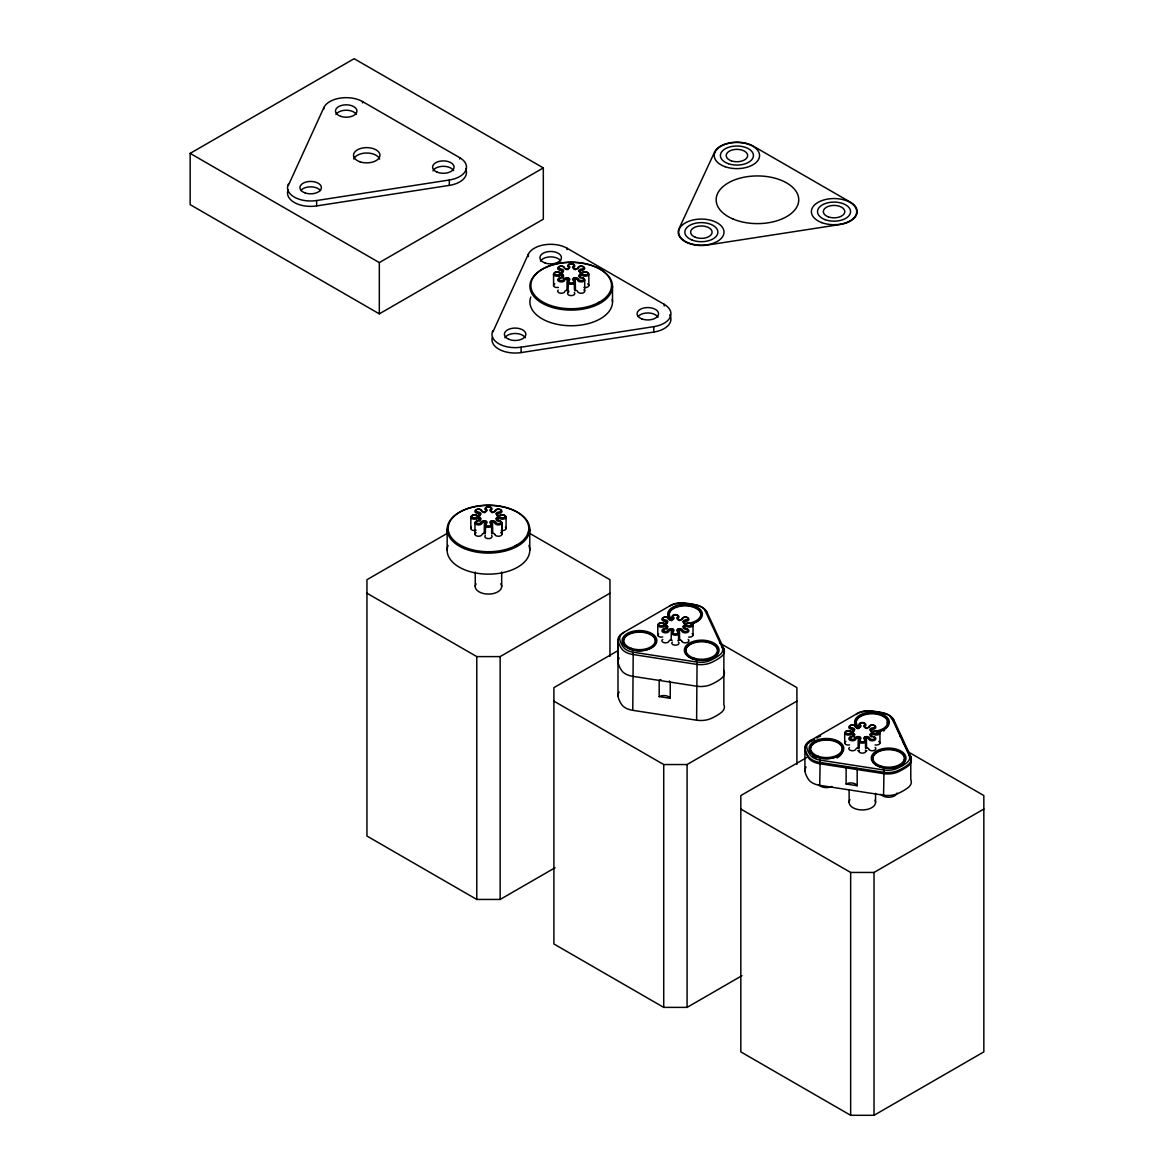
<?xml version="1.0" encoding="UTF-8"?>
<svg xmlns="http://www.w3.org/2000/svg" width="1174" height="1174" viewBox="0 0 1174 1174"><rect width="100%" height="100%" fill="white"/><g stroke="black" fill="none" stroke-linecap="round" stroke-linejoin="round"><path stroke-width="1.5" d="M501.973 522.723L501.973 534.302L501.973 522.958M584.667 290.8L584.711 279.97M486.315 523.545L486.667 523.208A2.627 1.512 0 0 0 485.816 521.109A4.593 2.642 0 0 0 484.436 520.786L484.216 533.48A1.658 0.954 0 0 0 482.235 534.17M569.287 280.337L569.434 280.19A2.627 1.512 0 0 0 568.554 278.106A4.593 2.642 0 0 0 567.174 277.783L566.954 290.477A1.658 0.954 0 0 0 564.973 291.181M672.232 633.446L672.761 629.044A4.593 2.642 0 0 0 671.381 628.706L671.146 640.05A1.658 0.954 0 0 0 669.18 640.755M860.204 739.371L860.542 739.062A2.627 1.512 0 0 0 859.691 736.964A4.593 2.642 0 0 0 858.311 736.626L858.091 747.985A1.658 0.954 0 0 0 856.11 748.674M479.74 516.076L479.74 514.652A1.658 0.954 0 0 0 478.537 513.522L478.772 512.158A2.627 1.512 0 0 1 480.694 513.977A4.593 2.642 0 0 1 480.137 514.784L479.3 515.283A1.658 0.954 0 0 1 477.04 515.606M562.478 273.072L562.478 271.664A1.658 0.954 0 0 0 561.275 270.519L561.51 269.154A2.627 1.512 0 0 1 563.447 270.974A4.593 2.642 0 0 1 562.874 271.781L562.038 272.28A1.658 0.954 0 0 1 559.778 272.603M666.685 623.834L666.685 622.587A1.658 0.954 0 0 0 665.467 621.442L665.717 620.077A2.627 1.512 0 0 1 667.639 621.912A4.593 2.642 0 0 1 667.067 622.704L666.23 623.218A1.658 0.954 0 0 1 663.97 623.526M853.615 731.754L853.615 730.507A1.658 0.954 0 0 0 852.412 729.377L852.647 728.012A2.627 1.512 0 0 1 854.569 729.832A4.593 2.642 0 0 1 854.012 730.624L853.16 731.138A1.658 0.954 0 0 1 850.915 731.446M623.996 632.331A14.836 8.57 0 0 0 619.799 639.61A56.132 32.417 0 0 0 623.335 647.109A14.836 8.57 0 0 0 633.212 652.201L632.786 710.329L696.622 720.19A16.524 9.539 0 0 0 711.106 718.488A57.834 33.386 0 0 0 720.895 712.838A16.524 9.539 0 0 0 723.859 704.473L723.859 648.62L706.748 611.771L705.148 610.671A14.836 8.57 0 0 0 696.329 604.918A56.132 32.417 0 0 0 683.371 602.952A14.836 8.57 0 0 0 670.736 605.344L622.822 632.991A16.524 9.539 0 0 0 618.155 641.092A57.834 33.386 0 0 0 621.736 648.811A16.524 9.539 0 0 0 632.786 654.476L696.622 664.337A16.524 9.539 0 0 0 711.106 662.635A57.834 33.386 0 0 0 720.895 656.985A16.524 9.539 0 0 0 723.859 648.62L722.259 647.52L705.148 610.671M722.245 647.52A14.836 8.57 0 0 1 719.589 655.048A56.132 32.417 0 0 1 710.094 660.536A14.836 8.57 0 0 1 697.062 662.077L696.622 720.19M810.941 740.251A14.836 8.57 0 0 0 806.729 747.53A56.132 32.417 0 0 0 810.265 755.043A14.836 8.57 0 0 0 820.156 760.121L819.731 785.333L883.567 795.209A16.524 9.539 0 0 0 898.051 793.492A57.834 33.386 0 0 0 907.825 787.842A16.524 9.539 0 0 0 910.789 779.492L910.789 756.555L893.678 719.691L892.093 718.591A14.836 8.57 0 0 0 883.259 712.853A56.132 32.417 0 0 0 870.301 710.886A14.836 8.57 0 0 0 857.666 713.264L809.766 740.926A16.524 9.539 0 0 0 805.085 749.012A57.834 33.386 0 0 0 808.666 756.731A16.524 9.539 0 0 0 819.731 762.396L883.567 772.272A16.524 9.539 0 0 0 898.051 770.555A57.834 33.386 0 0 0 907.825 764.92A16.524 9.539 0 0 0 910.789 756.555L909.19 755.454L892.093 718.591M909.19 755.454A14.836 8.57 0 0 1 906.519 762.968A56.132 32.417 0 0 1 897.024 768.456A14.836 8.57 0 0 1 883.993 769.997L883.567 795.209M563.96 279.045L564.019 278.898A2.627 1.512 0 0 1 567.174 277.783M481.12 522.283L481.281 521.902A2.627 1.512 0 0 1 484.436 520.786M578.474 267.496L578.415 267.643A2.627 1.512 0 0 1 575.231 268.817A4.593 2.642 0 0 1 573.837 268.494A2.627 1.512 0 0 1 572.985 266.41L573.382 266.028M668.153 629.968L668.211 629.822A2.627 1.512 0 0 1 671.381 628.706M864.519 724.886L864.108 725.268A2.627 1.512 0 0 0 864.974 727.337L865.502 727.675A3.595 2.084 0 0 0 866.588 727.924A1.658 0.954 0 0 0 868.569 727.234L869.699 726.134M854.995 738.138L855.156 737.742A2.627 1.512 0 0 1 858.311 736.641M568.568 278.106L568.04 290.741A1.658 0.954 0 0 1 568.583 292.033L568.187 292.414M485.831 521.109L485.302 533.744A3.595 2.084 0 0 0 484.216 533.48M859.691 736.964L859.177 748.249A3.595 2.084 0 0 0 858.091 747.985M578.386 267.701L577.432 268.376A1.658 0.954 0 0 1 575.451 269.081A3.595 2.084 0 0 1 574.365 268.817L573.837 268.494M869.523 726.559L869.538 726.53A2.627 1.512 0 0 1 866.368 727.675A4.593 2.642 0 0 1 864.974 727.352M288.305 185.521L323.863 107.568A23.128 13.354 0 0 1 362.561 101.58L459.694 157.654L459.694 159.004M492.772 332.169L528.329 254.215A23.128 13.354 0 0 1 567.027 248.228L664.176 304.315L664.176 305.988M562.478 277.974L563.447 275.626A4.593 2.642 0 0 0 562.874 274.819L562.038 277.358M479.74 520.977L480.709 518.629A4.593 2.642 0 0 0 480.137 517.822L479.3 520.361M853.615 736.67L854.584 734.484A4.593 2.642 0 0 0 854.012 733.677L853.16 736.656M568.04 269.521L568.04 268.817A1.658 0.954 0 0 0 568.583 267.511L569.434 266.41A2.627 1.512 0 0 1 568.554 268.494L568.04 268.817A3.595 2.084 0 0 1 566.954 269.081A1.658 0.954 0 0 1 564.973 268.376M485.302 512.524L485.302 511.82A1.658 0.954 0 0 0 485.845 510.514L486.696 509.413A2.627 1.512 0 0 1 485.816 511.482L485.302 511.82A3.595 2.084 0 0 1 484.216 512.069A1.658 0.954 0 0 1 482.235 511.38M672.232 620.371L672.232 619.74A1.658 0.954 0 0 0 672.775 618.449L673.627 617.333A2.627 1.512 0 0 1 672.761 619.417M859.177 728.291L859.177 727.675A1.658 0.954 0 0 0 859.72 726.368L860.219 724.945M568.568 268.494A4.593 2.642 0 0 1 567.174 268.817L566.954 269.785M485.831 511.497A4.593 2.642 0 0 1 484.436 511.82L484.216 512.789M669.18 619.3A1.658 0.954 0 0 0 671.146 620.004A3.595 2.084 0 0 0 672.232 619.74L672.761 619.417A4.593 2.642 0 0 1 671.381 619.755L671.146 620.62M860.571 725.268L860.542 725.239A2.627 1.512 0 0 1 859.691 727.337A4.593 2.642 0 0 1 858.311 727.675L858.091 728.555M666.685 628.736L667.639 626.549A4.593 2.642 0 0 0 667.067 625.757L666.23 628.736M677.545 616.981L677.325 617.201A2.627 1.512 0 0 0 678.044 619.417L678.557 619.74A3.595 2.084 0 0 0 679.643 620.004A1.658 0.954 0 0 0 681.624 619.3L682.593 618.639A2.627 1.512 0 0 1 679.423 619.74A4.593 2.642 0 0 1 678.044 619.417M563.447 270.974L562.478 271.664A3.595 2.084 0 0 1 562.038 272.28L562.038 272.999M480.709 513.977L479.74 514.652A3.595 2.084 0 0 1 479.3 515.283L479.3 515.988M667.639 621.912L666.685 622.587A3.595 2.084 0 0 1 666.23 623.218L666.23 623.834M854.584 729.832L853.615 730.507A3.595 2.084 0 0 1 853.16 731.138L853.16 731.769M561.51 277.446L560.688 277.563A3.038 1.761 0 0 0 560.174 277.651L559.763 277.945A3.595 2.084 0 0 0 558.736 281.305A3.595 2.084 0 0 0 564.547 280.718M478.258 520.522L477.95 520.566A3.038 1.761 0 0 0 477.436 520.654L477.026 520.948A3.595 2.084 0 0 0 475.998 524.308A3.595 2.084 0 0 0 481.81 523.721M665.203 628.442L664.895 628.486A3.038 1.761 0 0 0 664.381 628.589L663.956 628.882A3.595 2.084 0 0 0 662.943 632.228A3.595 2.084 0 0 0 668.754 631.641M852.133 736.377L851.825 736.421A3.038 1.761 0 0 0 851.311 736.509L850.901 736.802A3.595 2.084 0 0 0 849.873 740.163A3.595 2.084 0 0 0 855.685 739.576M582.671 272.588L583.772 272.045L582.671 272.588A1.658 0.954 0 0 1 580.382 272.28L579.53 271.781A4.593 2.642 0 0 1 578.958 270.974A2.627 1.512 0 0 1 580.895 269.154L581.717 269.037A2.656 1.541 0 0 0 583.184 266.586A2.656 1.541 0 0 0 578.709 266.924M495.956 509.927A2.656 1.541 0 0 1 500.447 509.575A2.656 1.541 0 0 1 498.979 512.055L498.158 512.158A2.627 1.512 0 0 0 496.22 513.977A4.593 2.642 0 0 0 496.793 514.784L497.629 515.283A1.658 0.954 0 0 0 499.889 515.606L501.034 515.048M685.367 620.033L685.088 620.077A2.627 1.512 0 0 0 683.165 621.912A4.593 2.642 0 0 0 683.723 622.704L684.574 623.218A1.658 0.954 0 0 0 686.819 623.526L687.098 623.423M869.831 725.781A2.656 1.541 0 0 1 874.322 725.429A2.656 1.541 0 0 1 872.854 727.909L872.018 728.012A2.627 1.512 0 0 0 870.095 729.832A4.593 2.642 0 0 0 870.668 730.624L871.504 731.138A1.658 0.954 0 0 0 873.764 731.446L874.16 731.314M859.691 727.352L859.177 727.675A3.595 2.084 0 0 1 858.091 727.924A1.658 0.954 0 0 1 856.11 727.234M190.159 153.383L354.137 58.7L543.313 167.911L543.313 219.186L379.319 313.854L190.159 204.643L190.159 153.383L379.319 262.594L543.313 167.911M448.541 532.614L366.948 579.707L366.948 836.035L476.776 899.445L500.153 899.445L555.067 867.747M366.948 593.208L476.776 656.604L500.153 656.604L609.966 593.208M618.214 650.499L553.893 687.641L553.893 943.969L663.721 1007.38L687.083 1007.38L741.997 975.667M553.893 701.127L663.721 764.538L687.083 764.538L796.911 701.127M810.97 741.572L812.173 740.882M813.377 740.178L814.595 739.488M817.001 738.094L818.219 737.389M819.423 736.7L820.626 735.995M806.729 757.524L740.823 795.561L740.823 1051.889L850.651 1115.3L874.014 1115.3L983.841 1051.889L983.841 795.561L908.544 752.079M740.823 809.047L850.651 872.458L874.014 872.458L983.841 809.047M597.874 302.907L599.709 301.894M515.122 545.91L516.971 544.897M558.853 274.467L558.516 274.599A2.656 1.541 0 0 1 555.111 274.29A2.656 1.541 0 0 1 555.141 272.295A2.656 1.541 0 0 1 558.56 272.016L559.264 272.28A2.627 1.512 0 0 0 562.874 271.781M849.991 733.324L850.402 733.178A2.627 1.512 0 0 1 853.997 733.677M874.586 731.02L875.056 730.859A2.656 1.541 0 0 1 878.431 731.153A2.656 1.541 0 0 1 878.401 733.148A2.656 1.541 0 0 1 874.982 733.442L874.351 733.207A2.627 1.512 0 0 0 870.668 733.677A4.593 2.642 0 0 0 870.095 734.484L871.064 735.423A1.658 0.954 0 0 0 872.267 736.553L873.001 736.656M559.176 275.846L559.778 275.626A1.658 0.954 0 0 1 562.038 275.934A3.595 2.084 0 0 1 562.478 276.565M500.667 515.181L500.535 515.371A3.595 2.084 0 0 1 506.082 516.927A3.595 2.084 0 0 1 501.254 519.069A3.683 2.128 0 0 1 500.711 518.923M558.765 274.511L559.264 274.32A2.627 1.512 0 0 1 562.874 274.833M476.717 518.732L477.04 518.629A1.658 0.954 0 0 1 479.3 518.937A3.595 2.084 0 0 1 479.74 519.568M663.662 626.667L663.97 626.549A1.658 0.954 0 0 1 666.23 626.857A3.595 2.084 0 0 1 666.685 627.488M687.392 623.321L687.465 623.291A3.595 2.084 0 0 1 693.012 624.847A3.595 2.084 0 0 1 688.199 626.989A3.683 2.128 0 0 1 687.656 626.843M870.668 730.624A2.627 1.512 0 0 0 874.263 731.138L874.41 731.226M850.314 734.689L850.915 734.484A1.658 0.954 0 0 1 853.16 734.792A3.595 2.084 0 0 1 853.615 735.423M475.896 517.558L476.527 517.323A2.627 1.512 0 0 1 480.122 517.822M583.184 272.265L583.229 272.251A2.627 1.512 0 0 1 579.545 271.781M500.447 515.269L500.491 515.254A2.627 1.512 0 0 1 496.793 514.77M667.067 625.757A2.627 1.512 0 0 0 663.471 625.258L662.708 625.522A2.656 1.541 0 0 1 659.304 625.228A2.656 1.541 0 0 1 659.348 623.233A2.656 1.541 0 0 1 662.752 622.939L663.017 623.042M687.377 623.189L687.421 623.174A2.627 1.512 0 0 1 683.738 622.704M583.904 272.001L583.933 272.001A2.656 1.541 0 0 1 587.308 272.309A2.656 1.541 0 0 1 587.264 274.305A2.656 1.541 0 0 1 583.845 274.584L583.14 274.32A2.627 1.512 0 0 0 579.545 274.833A4.593 2.642 0 0 0 578.958 275.626L579.927 276.565A1.658 0.954 0 0 0 581.13 277.71L581.365 277.739M475.749 517.602L475.763 517.602A2.656 1.541 0 0 1 472.359 517.294A2.656 1.541 0 0 1 472.403 515.298A2.656 1.541 0 0 1 475.822 515.019L476.086 515.122M501.151 515.004L501.181 515.004A2.656 1.541 0 0 1 504.556 515.313A2.656 1.541 0 0 1 504.526 517.294A2.656 1.541 0 0 1 501.107 517.587L500.476 517.352A2.627 1.512 0 0 0 496.793 517.822A4.593 2.642 0 0 0 496.22 518.629L497.189 519.568A1.658 0.954 0 0 0 498.392 520.698L498.392 520.698M688.096 622.939L688.125 622.924A2.656 1.541 0 0 1 691.501 623.233A2.656 1.541 0 0 1 691.457 625.228A2.656 1.541 0 0 1 688.037 625.522L687.421 625.272A2.627 1.512 0 0 0 683.738 625.757A4.593 2.642 0 0 0 683.151 626.549L684.119 627.488A1.658 0.954 0 0 0 685.322 628.633L686.071 628.736M288.305 184.171A23.128 13.354 0 0 0 316.642 200.534L449.319 180.004A23.128 13.354 0 0 0 459.694 157.654M288.305 189.572A23.128 13.354 0 0 0 316.642 205.92L449.319 185.389A23.128 13.354 0 0 0 465.682 169.041M492.772 330.819A23.128 13.354 0 0 0 521.109 347.181L653.801 326.651A23.128 13.354 0 0 0 664.176 304.315M492.449 337.041A23.128 13.354 0 0 0 521.109 352.582L653.801 332.051A23.128 13.354 0 0 0 669.708 314.837M560.453 277.812L561.187 277.724A1.849 1.071 0 0 0 562.669 276.55M851.766 736.641L851.576 736.67A4.006 2.304 0 0 0 850.901 736.802L850.901 738.05M477.026 521.667L477.026 520.948A4.006 2.304 0 0 1 477.715 520.816L478.449 520.713A1.849 1.071 0 0 0 479.931 519.554M664.836 628.721L664.645 628.75A4.006 2.304 0 0 0 663.956 628.882L663.956 630.13M665.335 628.648L665.379 628.648A1.849 1.071 0 0 0 666.861 627.474M685.748 619.989L685.909 619.975A2.656 1.541 0 0 0 687.377 617.509A2.656 1.541 0 0 0 682.901 617.847M665.291 628.442L665.717 628.384A2.627 1.512 0 0 0 667.639 626.549M478.361 520.508L478.772 520.449A2.627 1.512 0 0 0 480.694 518.629M498.524 520.508L499.053 520.581A2.656 1.541 0 0 1 500.462 523.017A2.656 1.541 0 0 1 496 522.665M685.455 628.428L685.998 628.501A2.656 1.541 0 0 1 687.392 630.937A2.656 1.541 0 0 1 682.93 630.599M498.363 520.478L499.126 520.801M685.88 628.706L685.322 628.633M477.847 513.42L478.537 513.522M664.822 621.354L665.467 621.442M560.614 269.022L560.644 269.037A2.656 1.541 0 0 1 559.206 266.586A2.656 1.541 0 0 1 563.667 266.938M581.761 277.563L581.79 277.578A2.656 1.541 0 0 1 583.199 280.014A2.656 1.541 0 0 1 578.738 279.661M477.877 512.025L477.906 512.04A2.656 1.541 0 0 1 476.468 509.589A2.656 1.541 0 0 1 480.929 509.942M664.807 619.96L664.836 619.96A2.656 1.541 0 0 1 663.398 617.509A2.656 1.541 0 0 1 667.874 617.862M633.212 652.201L697.062 662.077M661.006 679.658A6.604 3.816 0 0 0 659.186 680.406L659.186 696.593L670.237 698.31L670.237 682.123A6.604 3.816 0 0 0 669.297 680.949M851.752 727.88L851.781 727.895A2.656 1.541 0 0 1 850.343 725.444A2.656 1.541 0 0 1 854.804 725.781M820.156 760.121L883.993 769.997M847.936 767.077A6.604 3.816 0 0 0 846.116 767.825L846.116 784.012L857.181 785.729L857.181 769.542A6.604 3.816 0 0 0 856.242 768.368M662.972 623.027L663.471 623.203A2.627 1.512 0 0 0 667.067 622.704M849.961 730.976L849.756 730.903A2.656 1.541 0 0 0 846.278 731.153A2.656 1.541 0 0 0 846.234 733.148A2.656 1.541 0 0 0 849.638 733.486M476.16 515.151L476.527 515.283A2.627 1.512 0 0 0 480.122 514.77M559.029 272.192L558.941 272.163A3.683 2.128 0 0 0 558.413 272.148A3.625 2.099 0 0 0 553.512 274.29A3.625 2.099 0 0 0 558.956 275.919M849.991 730.991L850.402 731.138A2.627 1.512 0 0 0 853.997 730.624M528.388 532.614L609.966 579.707L609.966 656.398M720.029 643.249L796.911 687.641L796.911 764.318M578.415 278.942L578.386 278.898A2.627 1.512 0 0 0 575.231 277.783A4.593 2.642 0 0 0 573.837 278.106A2.627 1.512 0 0 0 572.985 280.19L574.218 281.07M869.552 737.8L869.523 737.742A2.627 1.512 0 0 0 866.368 736.641A4.593 2.642 0 0 0 864.974 736.964A2.627 1.512 0 0 0 864.108 739.048L865.355 739.928M677.574 631.495L678.293 631.891M491.48 524.074L490.629 523.56M491.099 511.497L491.627 511.82A3.595 2.084 0 0 0 492.713 512.069A1.658 0.954 0 0 0 494.694 511.38L495.648 510.705A2.627 1.512 0 0 1 492.493 511.82A4.593 2.642 0 0 1 491.099 511.497A2.627 1.512 0 0 1 490.233 509.413M578.958 270.974L579.927 271.664A3.595 2.084 0 0 0 580.382 272.28L580.382 272.999M870.095 729.832L871.064 730.507A3.595 2.084 0 0 0 871.504 731.138L871.504 731.769M683.151 621.912L684.119 622.587A3.595 2.084 0 0 0 684.574 623.218L684.574 623.834M496.22 513.977L497.189 514.652A3.595 2.084 0 0 0 497.629 515.283L497.629 515.988M491.114 523.736L491.128 523.751A1.658 0.954 0 0 1 491.627 522.401L491.099 521.109A4.593 2.642 0 0 1 492.493 520.786A2.627 1.512 0 0 1 495.648 521.902L495.677 521.946M573.822 280.703L573.851 280.733A1.658 0.954 0 0 1 574.365 279.412L573.837 278.106M864.959 739.561L864.974 739.576A1.644 0.954 0 0 1 865.502 738.255L864.974 736.964M678.014 631.627L678.044 631.656A1.644 0.954 0 0 1 678.572 630.335L678.044 629.044A4.593 2.642 0 0 1 679.423 628.706A2.627 1.512 0 0 1 682.578 629.822L682.608 629.88M564.019 278.898L564.973 279.838A1.658 0.954 0 0 1 566.954 279.148A3.595 2.084 0 0 1 568.04 279.412A1.658 0.954 0 0 1 568.583 280.703M855.156 737.742L856.11 738.695A1.658 0.954 0 0 1 858.091 738.006A3.595 2.084 0 0 1 859.177 738.255A1.658 0.954 0 0 1 859.72 739.561M668.211 629.822L669.18 630.776A1.658 0.954 0 0 1 671.146 630.071A3.595 2.084 0 0 1 672.232 630.335A1.658 0.954 0 0 1 672.775 631.627M481.281 521.902L482.235 522.841A1.658 0.954 0 0 1 484.216 522.151A3.595 2.084 0 0 1 485.302 522.401A1.658 0.954 0 0 1 485.845 523.707M575.231 268.817L575.451 269.785M866.353 727.675L866.588 728.555M679.423 619.755L679.643 620.62M492.493 511.82L492.713 512.789M579.53 274.819L580.382 277.358M870.668 733.677L871.504 736.656M683.723 625.757L684.574 628.736M496.793 517.822L497.629 520.361M855.142 726.53L855.156 726.559A2.627 1.512 0 0 0 858.311 727.675M564.004 267.687L564.019 267.701A2.627 1.512 0 0 0 567.174 268.817M668.197 618.61L668.211 618.639A2.627 1.512 0 0 0 671.381 619.74M481.267 510.675L481.281 510.705A2.627 1.512 0 0 0 484.436 511.82M681.727 640.989L681.654 640.813A1.658 0.954 0 0 0 679.643 640.05A3.595 2.084 0 0 0 678.557 640.314A1.658 0.954 0 0 0 677.941 640.725M494.782 534.405L494.709 534.229A1.658 0.954 0 0 0 492.713 533.48A3.595 2.084 0 0 0 491.627 533.744L491.627 522.401A3.595 2.084 0 0 1 492.713 522.151A1.658 0.954 0 0 1 494.694 522.841M868.657 748.909L868.569 748.674A1.658 0.954 0 0 0 866.588 747.985A3.595 2.084 0 0 0 865.502 748.249L865.502 738.255A3.595 2.084 0 0 1 866.588 738.006A1.658 0.954 0 0 1 868.569 738.695M850.402 733.178L850.915 734.484M559.264 274.32L559.778 275.626M663.471 625.243L663.97 626.549M476.527 517.323L477.04 518.629M577.52 291.401L577.447 291.211A1.658 0.954 0 0 0 575.451 290.477A3.595 2.084 0 0 0 574.688 290.638M866.353 736.626L866.588 747.985M679.423 628.706L679.643 640.05M575.231 277.783L575.451 290.477M492.493 520.786L492.713 533.48M617.994 639.463L618.052 660.771M903.716 743.67L903.716 742.672A6.604 3.816 0 0 1 902.879 742.496M900.751 737.287L900.751 736.289A6.604 3.816 0 0 0 900.164 736.67M893.678 722.392L893.678 719.691A16.524 9.539 0 0 0 883.875 713.308A57.834 33.386 0 0 0 870.521 711.239A16.524 9.539 0 0 0 856.492 713.939L856.492 714.364M879.957 732.958L879.957 742.951M875.555 793.316L875.555 802.312M874.014 872.458L874.014 1115.3M871.064 731.754L871.064 730.507A1.658 0.954 0 0 1 872.267 729.377M871.064 736.67L871.064 735.423A3.595 2.084 0 0 1 871.504 734.792A1.658 0.954 0 0 1 873.764 734.484M865.502 728.291L865.502 727.675A1.658 0.954 0 0 1 864.959 726.368M850.651 872.458L850.651 1115.3M849.125 789.72L849.125 802.312M844.708 732.958L844.708 742.951M804.924 749.291L804.924 770.878M693.027 625.038L693.027 635.017M687.083 764.538L687.083 1007.38M684.119 623.834L684.119 622.587A1.658 0.954 0 0 1 685.322 621.442M684.119 628.736L684.119 627.488A3.595 2.084 0 0 1 684.574 626.857A1.658 0.954 0 0 1 686.819 626.549M678.557 620.371L678.557 619.74A1.658 0.954 0 0 1 678.014 618.449M678.557 640.314L678.557 630.335A3.595 2.084 0 0 1 679.643 630.071A1.658 0.954 0 0 1 681.624 630.776M663.721 764.538L663.721 1007.38M657.778 625.038L657.778 635.017M653.801 326.651L653.801 332.051M617.994 640.021L617.994 695.874M612.505 286.251A41.31 23.847 0 0 1 550.547 306.898A41.31 23.847 0 0 1 550.547 265.603A41.31 23.847 0 0 1 612.505 286.251L612.505 301.909M588.834 274.114L588.834 285.443M579.927 273.072L579.927 271.664A1.658 0.954 0 0 1 581.13 270.519M579.927 277.974L579.927 276.565A3.595 2.084 0 0 1 580.382 275.934A1.658 0.954 0 0 1 582.627 275.626M574.365 269.521L574.365 268.817A1.658 0.954 0 0 1 573.822 267.511M574.365 289.318L574.365 279.412A3.595 2.084 0 0 1 575.451 279.148A1.658 0.954 0 0 1 577.432 279.838M567.027 248.228L567.027 249.578M559.763 278.664L559.763 277.945A4.006 2.304 0 0 1 560.453 277.812M553.57 274.114L553.57 285.443M529.768 529.254L529.768 550.298M528.329 254.215L528.329 256.578M521.109 347.181L521.109 352.582M506.097 517.118L506.097 528.447M501.68 572.061L501.68 586.457M500.153 656.604L500.153 899.445M497.189 516.076L497.189 514.652A1.658 0.954 0 0 1 498.392 513.522M497.189 520.977L497.189 519.568A3.595 2.084 0 0 1 497.629 518.937A1.658 0.954 0 0 1 499.889 518.629M491.627 512.524L491.627 511.82A1.658 0.954 0 0 1 491.084 510.514M476.776 656.604L476.776 899.445M475.25 572.061L475.25 586.457M474.956 522.723L474.956 534.302M470.833 517.118L470.833 528.447M449.319 180.004L449.319 185.389M447.162 529.254L447.162 550.298M379.319 262.594L379.319 313.854M362.561 101.58L362.561 102.93M323.863 107.568L323.863 108.918M316.642 200.534L316.642 205.92M500.843 583.786A13.222 7.631 0 0 1 488.457 594.088A13.222 7.631 0 0 1 476.072 583.786M669.562 606.019A16.524 9.539 0 0 1 683.576 603.319A57.834 33.386 0 0 1 696.945 605.388A16.524 9.539 0 0 1 706.748 611.771M619.168 658.056A16.524 9.539 0 0 0 618.155 662.943A57.834 33.386 0 0 0 621.736 670.662A16.524 9.539 0 0 0 632.786 676.327L696.622 686.203A16.524 9.539 0 0 0 711.106 684.486A57.834 33.386 0 0 0 720.895 678.836A16.524 9.539 0 0 0 723.859 670.486M662.752 636.939A3.625 2.084 0 0 1 658.394 636.249A3.625 2.084 0 0 1 658.614 633.637M692.132 633.652A3.595 2.084 0 0 1 692.513 636.088A3.595 2.084 0 0 1 688.595 637.042M688.169 639.478A3.595 2.084 0 0 1 687.186 642.53A3.595 2.084 0 0 1 682.05 641.62A3.669 2.113 0 0 1 681.845 641.298M678.513 642.075A3.595 2.084 0 0 1 675.725 645.186A3.595 2.084 0 0 1 672.012 642.413A3.669 2.113 0 0 1 672.276 642.09M671.146 640.05A3.595 2.084 0 0 1 672.115 640.27M668.754 641.62A3.595 2.084 0 0 1 663.515 642.486A3.595 2.084 0 0 1 662.767 639.39M671.381 620.474A17.346 10.023 0 0 1 675.989 605.74A17.346 10.023 0 0 1 700.805 610.128A17.346 10.023 0 0 1 690.312 623.834M663.149 626.843A3.625 2.099 0 0 1 657.719 625.214A3.625 2.099 0 0 1 662.562 623.071A3.683 2.128 0 0 1 663.149 623.233M664.528 621.31A3.625 2.099 0 0 1 662.664 617.95A3.625 2.099 0 0 1 668.74 618.404M672.012 617.656A3.595 2.084 0 0 1 675.402 614.868A3.595 2.084 0 0 1 678.792 617.656M682.05 618.434A3.595 2.084 0 0 1 687.861 617.847A3.595 2.084 0 0 1 686.834 621.193A3.683 2.128 0 0 1 686.276 621.31M686.232 628.75A3.595 2.084 0 0 1 688.081 632.096A3.595 2.084 0 0 1 682.05 631.641M678.792 632.419A3.595 2.084 0 0 1 675.402 635.222A3.595 2.084 0 0 1 672.012 632.419M667.845 630.585A2.627 1.512 0 0 1 663.603 631.025A2.627 1.512 0 0 1 664.367 628.574M672.893 616.658A2.656 1.541 0 0 1 675.373 614.574A2.656 1.541 0 0 1 677.868 616.644M685.088 628.369A2.627 1.512 0 0 1 683.165 626.549M677.178 631.113A2.627 1.512 0 0 1 678.044 629.044M672.761 629.044A2.627 1.512 0 0 1 673.627 631.113M677.912 631.803A2.656 1.541 0 0 1 675.432 633.887A2.656 1.541 0 0 1 672.922 631.803M632.786 710.329A16.524 9.539 0 0 1 621.736 704.664A57.834 33.386 0 0 1 618.155 696.945A16.524 9.539 0 0 1 619.168 692.058M659.186 696.593A6.604 3.816 0 0 1 670.237 698.31M671.587 620.459A16.216 9.363 0 0 1 676.914 607.105A16.216 9.363 0 0 1 699.616 611.111A16.216 9.363 0 0 1 691.046 623.908M672.247 619.623A15.761 9.098 0 0 1 677.149 606.415A15.761 9.098 0 0 1 699.396 610.568A15.761 9.098 0 0 1 689.974 622.924M890.714 717.622A16.524 9.539 0 0 1 893.678 721.041L910.789 757.905A16.524 9.539 0 0 1 907.825 766.255A57.834 33.386 0 0 1 898.051 771.905A16.524 9.539 0 0 1 883.567 773.622L819.731 763.746A16.524 9.539 0 0 1 808.666 758.081A57.834 33.386 0 0 1 805.085 750.362A16.524 9.539 0 0 1 809.766 742.276M873.97 712.941A57.834 33.386 0 0 1 876.523 713.278M853.806 735.408A1.849 1.071 0 0 1 852.324 736.568L852.647 736.303A2.627 1.512 0 0 0 854.569 734.484M849.55 744.903A3.595 2.084 0 0 1 845.221 744.008A3.595 2.084 0 0 1 845.911 741.396M878.754 741.396A3.595 2.084 0 0 1 879.458 744.008A3.595 2.084 0 0 1 875.129 744.903M875.114 747.412A3.595 2.084 0 0 1 874.116 750.45A3.595 2.084 0 0 1 868.995 749.555A3.669 2.113 0 0 1 868.789 749.232M865.458 749.995A3.595 2.084 0 0 1 862.655 753.121A3.595 2.084 0 0 1 858.957 750.333A3.669 2.113 0 0 1 859.207 750.025M855.685 749.555A3.595 2.084 0 0 1 850.651 750.48A3.595 2.084 0 0 1 849.433 747.515M839.249 754.515A14.044 8.115 0 0 1 837.796 755.953M815.152 756.041A14.044 8.115 0 0 1 813.244 754.001M858.326 728.408A17.346 10.023 0 0 1 863.286 713.543A17.346 10.023 0 0 1 888.072 718.488A17.346 10.023 0 0 1 876.053 731.945M884.007 729.083A14.044 8.115 0 0 1 882.334 730.375M850.079 734.777A3.625 2.099 0 0 1 844.649 733.148A3.625 2.099 0 0 1 849.506 730.991A3.683 2.128 0 0 1 850.079 731.153M851.458 729.245A3.625 2.099 0 0 1 849.609 725.87A3.625 2.099 0 0 1 855.67 726.324M858.957 725.576A3.595 2.084 0 0 1 862.332 722.788A3.595 2.084 0 0 1 865.722 725.576M868.995 726.354A3.595 2.084 0 0 1 874.806 725.767A3.595 2.084 0 0 1 873.779 729.127A3.683 2.128 0 0 1 873.207 729.245M874.557 731.167A3.595 2.084 0 0 1 879.957 732.781A3.595 2.084 0 0 1 875.129 734.924A3.683 2.128 0 0 1 874.586 734.777M873.177 736.685A3.595 2.084 0 0 1 875.012 740.031A3.595 2.084 0 0 1 868.995 739.576M865.722 740.354A3.595 2.084 0 0 1 862.332 743.142A3.595 2.084 0 0 1 858.957 740.354M854.789 738.519A2.627 1.512 0 0 1 850.548 738.945A2.627 1.512 0 0 1 851.311 736.509M859.823 724.593A2.656 1.541 0 0 1 862.303 722.509A2.656 1.541 0 0 1 864.812 724.578M872.033 736.303A2.627 1.512 0 0 1 870.095 734.484M872.942 736.392A2.656 1.541 0 0 1 874.337 738.872A2.656 1.541 0 0 1 869.875 738.519M864.842 739.723A2.656 1.541 0 0 1 862.362 741.807A2.656 1.541 0 0 1 859.867 739.737M875.026 800.154A13.222 7.631 0 0 1 861.863 809.943A13.222 7.631 0 0 1 849.947 799.641M819.731 785.333A16.524 9.539 0 0 1 808.666 779.668A57.834 33.386 0 0 1 805.085 771.949A16.524 9.539 0 0 1 806.098 767.062M846.116 784.012A6.604 3.816 0 0 1 857.181 785.729M842.081 750.494A15.702 9.069 0 0 1 837.003 757.905M815.959 757.949A15.702 9.069 0 0 1 812.966 755.865M810.955 752.754A15.702 9.069 0 0 1 810.735 751.052M886.869 722.083A15.702 9.069 0 0 1 887.427 726.457M884.565 730.316A15.702 9.069 0 0 1 883.567 731.02M857.622 728.614A15.702 9.069 0 0 1 856.492 723.36M904.244 759.886A15.702 9.069 0 0 1 901.559 765.962M873.265 762.674A15.702 9.069 0 0 1 873.016 759.886M831.852 786.477A8.526 4.931 0 0 1 818.85 784.936M897.068 793.008A8.526 4.931 0 0 1 889.833 797.19A8.526 4.931 0 0 1 880.867 794.358M858.532 728.379A16.216 9.363 0 0 1 864.181 714.922A16.216 9.363 0 0 1 886.869 719.457A16.216 9.363 0 0 1 876.905 732.062M858.737 727.161A15.761 9.098 0 0 1 864.783 714.115A15.761 9.098 0 0 1 886.649 718.928A15.761 9.098 0 0 1 876.142 730.991M857.739 750.641A3.595 2.084 0 0 1 859.207 750.949M865.473 750.949A3.595 2.084 0 0 1 866.926 750.641M528.902 545.411A41.31 23.847 0 0 1 488.457 574.145A41.31 23.847 0 0 1 448.028 545.411M481.81 535.051A3.595 2.084 0 0 1 476.409 535.843A3.595 2.084 0 0 1 476.13 532.629M485.332 535.52A3.669 2.113 0 0 0 485.082 535.828A3.595 2.084 0 0 0 488.78 538.617A3.595 2.084 0 0 0 491.583 535.491M494.914 534.728A3.669 2.113 0 0 0 495.12 535.051A3.595 2.084 0 0 0 500.608 535.799A3.595 2.084 0 0 0 500.623 532.541M505.451 527.273A3.595 2.084 0 0 1 505.334 529.723A3.595 2.084 0 0 1 501.254 530.399M476.086 530.296A3.625 2.084 0 0 1 471.684 529.826A3.625 2.084 0 0 1 471.405 527.258M491.847 524.499A3.595 2.084 0 0 1 488.457 527.287A3.595 2.084 0 0 1 485.082 524.499M499.302 520.83A3.595 2.084 0 0 1 501.151 524.176A3.595 2.084 0 0 1 495.12 523.721M495.12 510.499A3.595 2.084 0 0 1 500.931 509.912A3.595 2.084 0 0 1 499.904 513.273A3.683 2.128 0 0 1 499.346 513.39M485.082 509.721A3.595 2.084 0 0 1 488.457 506.933A3.595 2.084 0 0 1 491.847 509.721M477.583 513.39A3.625 2.099 0 0 1 475.734 510.015A3.625 2.099 0 0 1 481.795 510.485M476.218 518.923A3.625 2.099 0 0 1 470.774 517.294A3.625 2.099 0 0 1 475.631 515.137A3.683 2.128 0 0 1 476.218 515.298M480.914 522.665A2.627 1.512 0 0 1 476.673 523.09A2.627 1.512 0 0 1 477.436 520.654M490.233 523.193A2.627 1.512 0 0 1 491.114 521.109M498.158 520.449A2.627 1.512 0 0 1 496.22 518.629M490.967 523.868A2.656 1.541 0 0 1 488.487 525.952A2.656 1.541 0 0 1 485.992 523.883M485.963 508.738A2.656 1.541 0 0 1 488.428 506.654A2.656 1.541 0 0 1 490.937 508.724M432.957 170.89A10.742 6.208 0 0 1 443.038 166.297A10.742 6.208 0 0 1 453.546 170.568M335.999 114.48A10.742 6.208 0 0 1 346.022 110.209A10.742 6.208 0 0 1 356.28 114.274M300.793 190.555A10.742 6.208 0 0 1 310.655 186.827A10.742 6.208 0 0 1 320.502 190.555M353.785 159.077A13.222 7.631 0 0 1 366.728 153.016A13.222 7.631 0 0 1 379.672 159.077M564.547 292.047A3.595 2.084 0 0 1 559.616 293.016A3.595 2.084 0 0 1 558.178 290.11M566.954 290.477A3.595 2.084 0 0 1 568.04 290.741M568.069 292.517A3.669 2.113 0 0 0 567.82 292.825A3.595 2.084 0 0 0 571.518 295.613A3.595 2.084 0 0 0 574.321 292.502M577.652 291.724A3.669 2.113 0 0 0 577.857 292.047A3.595 2.084 0 0 0 582.994 292.942A3.595 2.084 0 0 0 583.977 289.905M587.631 283.888A3.595 2.084 0 0 1 588.321 286.515A3.595 2.084 0 0 1 583.992 287.395M558.413 287.395A3.595 2.084 0 0 1 554.084 286.515A3.595 2.084 0 0 1 554.788 283.888M574.585 281.496A3.595 2.084 0 0 1 571.21 284.284A3.595 2.084 0 0 1 567.82 281.496M582.084 277.827A3.625 2.099 0 0 1 582.642 277.945A3.595 2.084 0 0 1 583.669 281.305A3.595 2.084 0 0 1 577.857 280.718M583.419 272.309A3.595 2.084 0 0 1 588.82 273.924A3.595 2.084 0 0 1 583.992 276.066A3.683 2.128 0 0 1 583.463 275.919M577.857 267.511A3.595 2.084 0 0 1 583.669 266.909A3.595 2.084 0 0 1 582.642 270.269A3.683 2.128 0 0 1 582.084 270.387M567.82 266.718A3.595 2.084 0 0 1 571.21 263.93A3.595 2.084 0 0 1 574.585 266.718M560.321 270.387A3.625 2.099 0 0 1 558.472 267.012A3.625 2.099 0 0 1 564.547 267.481M563.652 279.661A2.627 1.512 0 0 1 559.411 280.102A2.627 1.512 0 0 1 560.174 277.651M580.895 277.446A2.627 1.512 0 0 1 578.973 275.626M563.447 275.626A2.627 1.512 0 0 1 561.51 277.446M573.719 280.865A2.656 1.541 0 0 1 571.239 282.949A2.656 1.541 0 0 1 568.73 280.88M568.7 265.735A2.656 1.541 0 0 1 571.18 263.651A2.656 1.541 0 0 1 573.675 265.72M540.466 261.142A10.742 6.208 0 0 1 550.489 256.871A10.742 6.208 0 0 1 560.761 260.936M638.113 316.481A10.742 6.208 0 0 1 648.503 312.959A10.742 6.208 0 0 1 658.012 317.215M504.893 337.789A10.742 6.208 0 0 1 515.122 333.475A10.742 6.208 0 0 1 525.35 337.789M612.285 299.443A41.31 23.847 0 0 1 569.082 325.712A41.31 23.847 0 0 1 530.78 297.022M714.57 152.092L679.012 228.695A23.128 13.354 0 0 0 707.35 245.058L840.041 224.528A23.128 13.354 0 0 0 850.402 202.177L753.268 146.104A23.128 13.354 0 0 0 714.57 152.092M630.467 649.134A17.346 10.023 0 0 0 656.838 640.813A17.346 10.023 0 0 0 631.172 631.788A17.346 10.023 0 0 0 630.467 649.134M693.012 658.878A17.346 10.023 0 0 0 719.031 650.205A17.346 10.023 0 0 0 693.012 641.518A17.346 10.023 0 0 0 693.012 658.878M693.585 659.23A16.216 9.363 0 0 0 717.916 651.115A16.216 9.363 0 0 0 693.585 643.014A16.216 9.363 0 0 0 693.585 659.23M693.805 658.071A15.761 9.098 0 0 0 717.446 650.205A15.761 9.098 0 0 0 693.805 642.325A15.761 9.098 0 0 0 693.805 658.071M631.054 649.501A16.216 9.363 0 0 0 655.708 641.723A16.216 9.363 0 0 0 631.715 633.285A16.216 9.363 0 0 0 631.054 649.501M631.333 648.356A15.761 9.098 0 0 0 655.239 640.769A15.761 9.098 0 0 0 631.906 632.61A15.761 9.098 0 0 0 631.333 648.356M817.398 757.054A17.346 10.023 0 0 0 843.768 748.748A17.346 10.023 0 0 0 818.117 739.708A17.346 10.023 0 0 0 817.398 757.054M879.957 766.798A17.346 10.023 0 0 0 905.976 758.125A17.346 10.023 0 0 0 879.957 749.452A17.346 10.023 0 0 0 879.957 766.798M817.985 757.421A16.216 9.363 0 0 0 842.639 749.643A16.216 9.363 0 0 0 818.66 741.205A16.216 9.363 0 0 0 817.985 757.421M818.263 756.276A15.761 9.098 0 0 0 842.184 748.689A15.761 9.098 0 0 0 818.836 740.53A15.761 9.098 0 0 0 818.263 756.276M880.515 767.15A16.216 9.363 0 0 0 904.846 759.05A16.216 9.363 0 0 0 880.515 750.934A16.216 9.363 0 0 0 880.515 767.15M880.749 766.006A15.761 9.098 0 0 0 904.376 758.125A15.761 9.098 0 0 0 880.749 750.245A15.761 9.098 0 0 0 880.749 766.006M464.229 548.566A41.31 23.847 0 0 0 529.547 531.719A41.31 23.847 0 0 0 471.61 507.476A41.31 23.847 0 0 0 464.229 548.566M468.309 548.596A40.312 23.275 0 0 0 528.784 528.447A40.312 23.275 0 0 0 468.309 508.283A40.312 23.275 0 0 0 468.309 548.596M360.125 161.851A13.222 7.631 0 0 0 379.95 155.247A13.222 7.631 0 0 0 360.125 148.643A13.222 7.631 0 0 0 360.125 161.851M437.256 172.211A10.742 6.208 0 0 0 454.044 167.589A10.742 6.208 0 0 0 438.724 161.498A10.742 6.208 0 0 0 437.256 172.211M340.68 116.343A10.742 6.208 0 0 0 356.94 111.119A10.742 6.208 0 0 0 340.988 105.601A10.742 6.208 0 0 0 340.68 116.343M305.284 192.991A10.742 6.208 0 0 0 321.382 187.62A10.742 6.208 0 0 0 305.284 182.263A10.742 6.208 0 0 0 305.284 192.991M551.046 305.607A40.312 23.275 0 0 0 611.522 285.443A40.312 23.275 0 0 0 551.046 265.28A40.312 23.275 0 0 0 551.046 305.607M545.147 262.991A10.742 6.208 0 0 0 561.421 257.781A10.742 6.208 0 0 0 545.47 252.249A10.742 6.208 0 0 0 545.147 262.991M641.723 318.858A10.742 6.208 0 0 0 658.511 314.236A10.742 6.208 0 0 0 643.191 308.16A10.742 6.208 0 0 0 641.723 318.858M508.826 339.301A10.742 6.208 0 0 0 525.805 334.913A10.742 6.208 0 0 0 510.749 328.617A10.742 6.208 0 0 0 508.826 339.301M692.102 240.054A16.524 9.539 0 0 0 717.842 232.834A16.524 9.539 0 0 0 694.142 223.574A16.524 9.539 0 0 0 692.102 240.054M695.346 237.295A10.742 6.208 0 0 0 712.075 232.599A10.742 6.208 0 0 0 696.666 226.582A10.742 6.208 0 0 0 695.346 237.295M688.668 242.989A22.658 13.075 0 0 0 723.947 233.083A22.658 13.075 0 0 0 691.457 220.389A22.658 13.075 0 0 0 688.668 242.989M821.8 222.634A22.658 13.075 0 0 0 856.668 212.245A22.658 13.075 0 0 0 823.664 200.006A22.658 13.075 0 0 0 821.8 222.634M828.242 216.838A10.742 6.208 0 0 0 844.781 211.922A10.742 6.208 0 0 0 829.123 206.11A10.742 6.208 0 0 0 828.242 216.838M825.117 219.655A16.524 9.539 0 0 0 850.548 212.083A16.524 9.539 0 0 0 826.481 203.146A16.524 9.539 0 0 0 825.117 219.655M725.121 166.708A22.658 13.075 0 0 0 759.563 155.863A22.658 13.075 0 0 0 726.06 144.064A22.658 13.075 0 0 0 725.121 166.708M731.329 160.838A10.742 6.208 0 0 0 747.647 155.687A10.742 6.208 0 0 0 731.769 150.111A10.742 6.208 0 0 0 731.329 160.838M728.32 163.685A16.524 9.539 0 0 0 753.429 155.775A16.524 9.539 0 0 0 728.995 147.176A16.524 9.539 0 0 0 728.32 163.685M733.207 219.083A41.31 23.847 0 0 0 798.525 202.236A41.31 23.847 0 0 0 740.589 178.008A41.31 23.847 0 0 0 733.207 219.083"/></g></svg>
